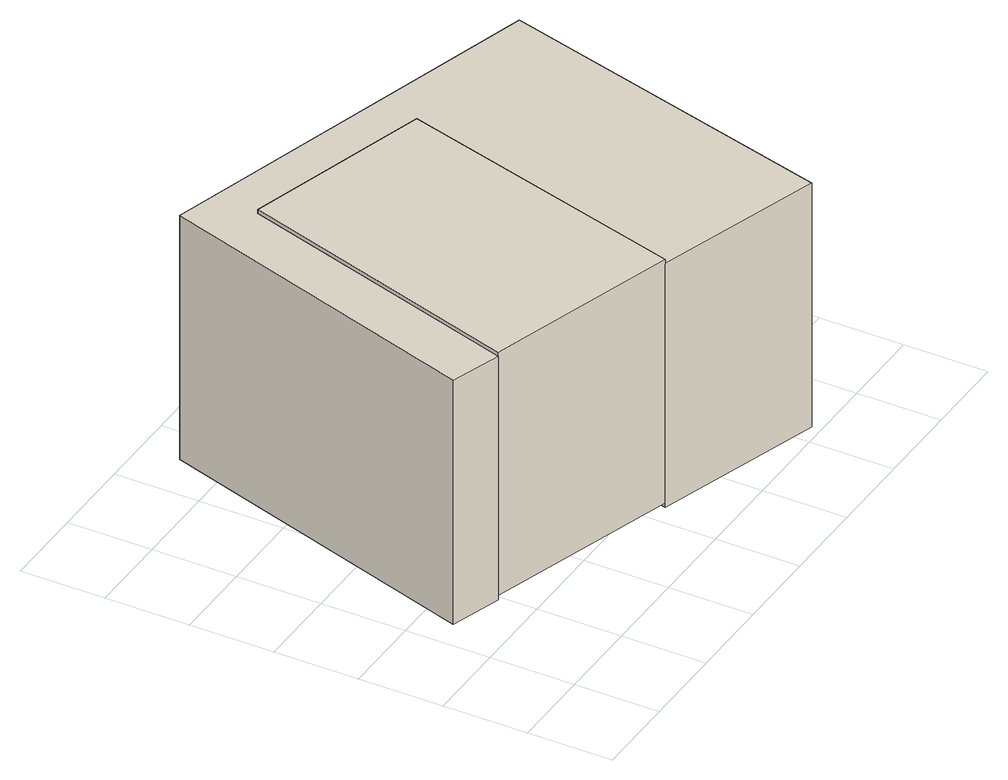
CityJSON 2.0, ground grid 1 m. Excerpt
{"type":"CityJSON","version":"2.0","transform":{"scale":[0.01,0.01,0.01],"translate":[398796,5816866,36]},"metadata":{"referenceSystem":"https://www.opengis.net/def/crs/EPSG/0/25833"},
"CityObjects":{
"building1":{"type":"Building","attributes":{"Gemeindeschluessel":"11000011","function":"51009_1610"},"address":[{"country":"Germany","locality":"Berlin"}],"children":["building1-1","building1-2"]},
"building1-1":{"type":"BuildingPart","attributes":{"BezugspunktDach":"2200","measuredHeight":3.08,"storeysAboveGround":0},"parents":["building1"],"geometry":[{"type":"MultiSurface","lod":"1","boundaries":[[[0,1,2,3,4,5,6,7]],[[8,9,10,11,12,13,14,15]],[[8,15,7,6]],[[9,8,6,5]],[[10,9,5,4]],[[11,10,4,3]],[[12,11,16,17,2]],[[13,12,17,18]],[[14,13,19,18,20]],[[15,14,0,7]],[[21,3,2,17,16]],[[18,17,2,1,22]],[[20,18,19,1,0]]]}]},
"building1-2":{"type":"BuildingPart","attributes":{"BezugspunktDach":"2200","measuredHeight":3.07,"storeysAboveGround":0},"parents":["building1"],"geometry":[{"type":"MultiSurface","lod":"1","boundaries":[[[23,24,25,26]],[[18,17,16,20]],[[18,1,0,20,26,25]],[[2,1,18,25,24]],[[3,2,24,23]],[[20,16,23,26]],[[20,0,1,18]],[[17,18,1,2]],[[16,17,27,2,3]]]}]}
},
"vertices":[
[95,143,355],[199,485,355],[422,421,355],[325,73,355],[525,11,355],[635,418,355],[157,554,355],[34,162,355],[157,554,47],[635,418,47],[525,11,47],[325,73,47],[422,421,47],[199,485,47],[95,143,47],[34,162,47],[325,73,53],[422,421,53],[199,485,53],[199,485,204],[95,143,53],[325,73,204],[199,485,273],
[325,73,360],[422,421,360],[199,485,360],[95,143,360],[422,421,204]
]}
